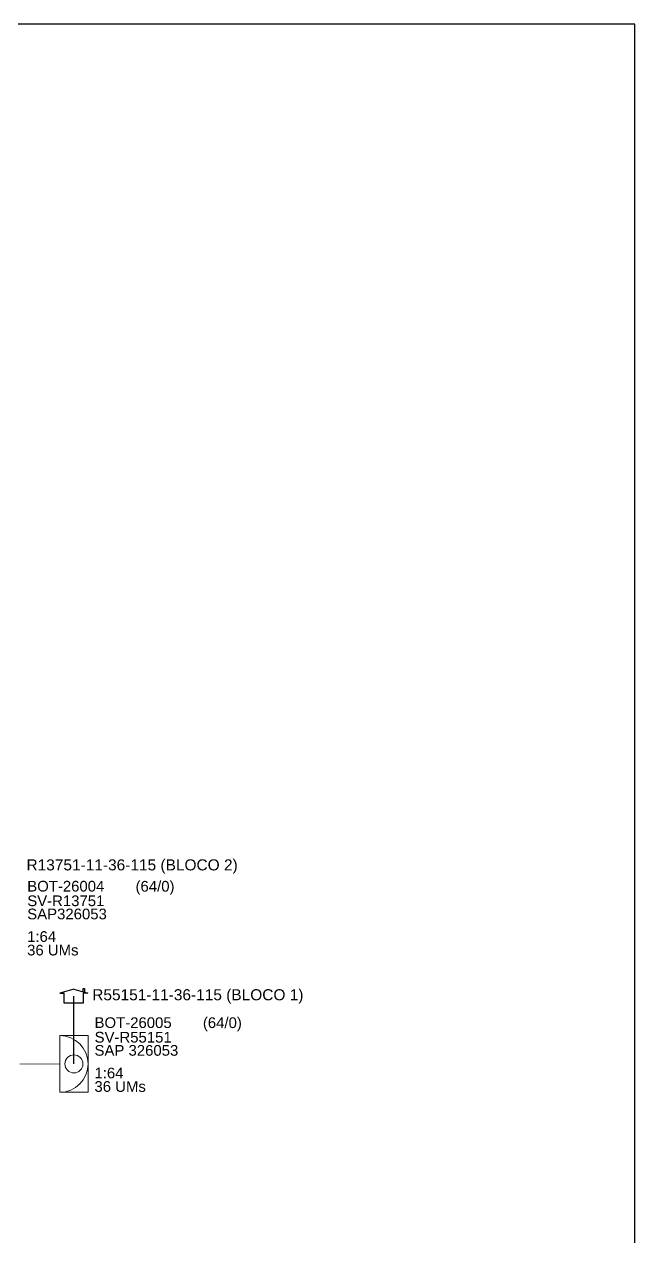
# Model space of a CAD drawing. Header units: metres. Extents: x -1286 to 457, y -500 to 94.
# Drawn here: x -616.2 to -445.1, y -245.6 to 94.2 of the extents above; entities that cross this region are included whole.
import ezdxf
from ezdxf.enums import TextEntityAlignment as Align

# ---------------------------------------------------------------- set-up
doc = ezdxf.new("R2010")
doc.units = ezdxf.units.M
doc.layers.add("20.0-LEGENDA DOS CDO'S", color=1, linetype='Continuous', lineweight=0)
doc.layers.add('20.1-CDO_INTERIOR', color=1, linetype='Continuous', lineweight=0)
doc.layers.add('CAP a instalar', color=1, linetype='Continuous')
doc.styles.add('ARIAL', font='arial.ttf')
doc.linetypes.add('FENCELINE1', pattern='A,0.25,-0.1,[133,ltypeshp.shx,S=0.1,R=0,X=-0.1,Y=0],-0.1,1', length=1.45)

# ---------------------------------------------------------------- blocks, each defined once
blk = doc.blocks.new('SURVEY_SURVEY')
for p, q in [((0, 0.0000127), (-0.0000126, 0.000009)), ((0, 0.0000127), (0.0000126, 0.000009)), ((0.0000084, 0.0000132), (0.0000098, 0.0000132)), ((0.0000084, 0.0000103), (0.0000084, 0.0000132)), ((0.0000098, 0.0000132), (0.0000098, 0.0000099)), ((-0.0000126, 0.000009), (-0.0000086, 0.000009)), ((-0.0000086, 0), (-0.0000086, 0.000009)), ((0.0000086, 0), (-0.0000086, 0)), ((0.0000126, 0.000009), (0.0000086, 0.000009)), ((0.0000086, 0.000009), (0.0000086, 0))]:
    blk.add_line(p, q)

msp = doc.modelspace()

# ---------------------------------------------------------------- linework, layer by layer
msp.add_lwpolyline([(-1286.07, -499.81), (-445.07, -499.81), (-445.07, 94.19), (-1286.07, 94.19)], close=True)
at = {"color": 4}
msp.add_lwpolyline([(-602.32, -197.17), (-602.32, -178.19)], dxfattribs=at)
at = {"layer": '20.1-CDO_INTERIOR', "color": 5, "lineweight": 18}
msp.add_lwpolyline([(-598.35, -205.13), (-598.34, -189.22), (-606.3, -189.22), (-606.3, -205.12)], close=True, dxfattribs=at)
msp.add_circle((-602.32, -197.17), 2.54, dxfattribs=at)
msp.add_arc((-606.3, -197.17), 7.95, 269.9724, 89.9724, dxfattribs=at)
at = {"layer": 'CAP a instalar', "color": 5, "linetype": 'FENCELINE1', "ltscale": 5, "const_width": 0.2}
msp.add_lwpolyline([(-606.3, -197.17), (-617.53, -197.17)], dxfattribs=at)

# ---------------------------------------------------------------- block references
at = {"color": 255, "xscale": 310076.4661505371, "yscale": 310076.4661505371, "zscale": 310076.4661505371}
msp.add_blockref('SURVEY_SURVEY', (-602.35, -180.14), dxfattribs=at)

# ---------------------------------------------------------------- texts
at = {"color": 7, "style": 'ARIAL'}
msp.add_text('R13751-11-36-115 (BLOCO 2)', height=3.1008, dxfattribs=at).set_placement((-615.62, -142.94))
at = {"style": 'ARIAL'}
msp.add_text('R55151-11-36-115 (BLOCO 1)', height=3.1008, dxfattribs=at).set_placement((-597.18, -179.34))
at = {"layer": "20.0-LEGENDA DOS CDO'S", "color": 5, "style": 'ARIAL'}
for s, p in [('BOT-26004', (-615.41, -148.86)), ('SV-R13751', (-615.4, -152.95)), ('SAP326053', (-615.41, -156.64)), ('1:64', (-615.44, -162.97)), ('36 UMs', (-615.44, -166.77)), ('BOT-26005', (-596.53, -187.1)), ('SV-R55151', (-596.52, -191.18)), ('SAP 326053', (-596.54, -194.87)), ('1:64', (-596.56, -201.21)), ('36 UMs', (-596.56, -205))]:
    msp.add_text(s, height=2.994, rotation=359.9724, dxfattribs=at).set_placement(p)
for p in [(-586.55, -148.88), (-567.67, -187.11)]:
    msp.add_text('            (64/0)', height=2.994, rotation=359.9724, dxfattribs=at).set_placement(p, align=Align.CENTER)

doc.saveas('drawing.dxf')
